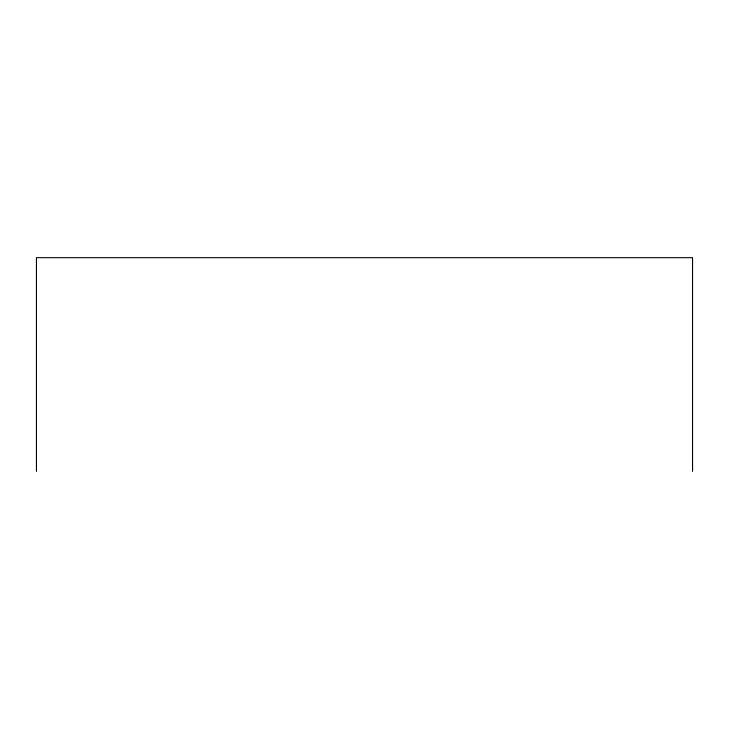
<?xml version="1.0" encoding="UTF-8"?>
<svg xmlns="http://www.w3.org/2000/svg" width="729" height="729" viewBox="0 0 729 729"><rect width="100%" height="100%" fill="white"/><g stroke="black" fill="none" stroke-linecap="round" stroke-linejoin="round"><path stroke-width="1.09" d="M692.55 471.326L692.55 257.674L36.45 257.674L36.45 471.326"/></g></svg>
